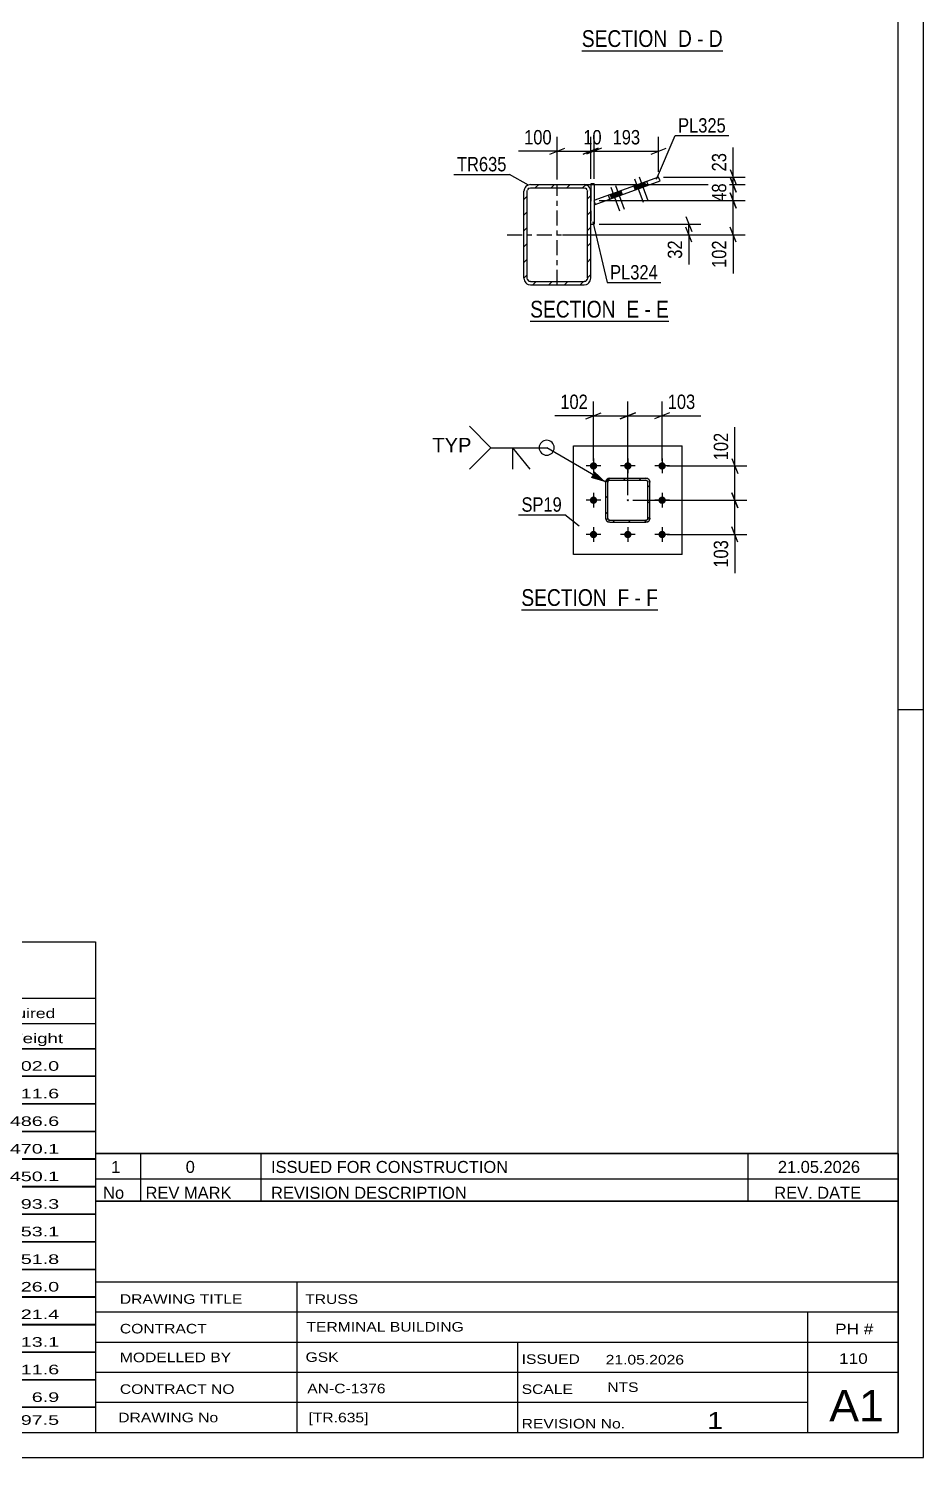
# Model space of a CAD drawing. Header units: millimetres. Extents: x 0 to 841, y 0 to 594.
# Drawn here: x 662.7 to 841, y 0 to 284.8 of the extents above; entities that cross this region are included whole.
import ezdxf

# ---------------------------------------------------------------- set-up
doc = ezdxf.new("R2010")
doc.units = ezdxf.units.MM
doc.linetypes.add('DXK_LINE_DOT2', pattern=[3.9198, 1.9599, -1.9599])
doc.linetypes.add('DXK_LINE_DOT3', pattern=[5.9187, 2.979, -0.9799, 0.9799, -0.9799])
doc.styles.add('Arial', font='ARIAL.TTF', dxfattribs={"height": 0.2})
doc.styles.add('Arial Narrow', font='ARIALN.TTF', dxfattribs={"height": 0.2})

# ---------------------------------------------------------------- blocks, each defined once
blk = doc.blocks.new('Unknown-122570250-1133')
at = {"color": 5, "linetype": 'Continuous'}
for p, q in [((841, 0), (841, 594)), ((836, 5), (836, 589)), ((841, 149), (836, 149)), ((5, 5), (836, 5)), ((0, 0), (841, 0))]:
    blk.add_line(p, q, dxfattribs=at)
blk = doc.blocks.new('Unknown-122570250-15 - 3982')
at = {"color": 6, "linetype": 'Continuous'}
blk.add_line((772.93, 280.35), (801, 280.35), dxfattribs=at)
at = {"color": 0, "linetype": 'Continuous'}
blk.add_wipeout([(791.04, 281.1), (791.04, 284.6), (772.93, 284.6), (772.93, 281.1)], dxfattribs=at)
at = {"color": 7, "linetype": 'Continuous', "style": 'Arial Narrow'}
blk.add_text('SECTION ', height=3.34, dxfattribs=at).set_placement((772.93, 281.1))
at = {"color": 0, "linetype": 'Continuous'}
blk.add_wipeout([(794.86, 281.1), (794.86, 284.6), (792.09, 284.6), (792.09, 281.1)], dxfattribs=at)
blk.add_wipeout([(797.18, 281.1), (797.18, 284.6), (795.91, 284.6), (795.91, 281.1)], dxfattribs=at)
at = {"color": 7, "linetype": 'Continuous', "style": 'Arial Narrow'}
blk.add_text('D', height=3.34, dxfattribs=at).set_placement((792.09, 281.1))
at = {"color": 0, "linetype": 'Continuous'}
blk.add_wipeout([(801, 281.1), (801, 284.6), (798.23, 284.6), (798.23, 281.1)], dxfattribs=at)
at = {"color": 7, "linetype": 'Continuous', "style": 'Arial Narrow'}
for s, p in [('-', (795.91, 281.1)), ('D', (798.23, 281.1))]:
    blk.add_text(s, height=3.34, dxfattribs=at).set_placement(p)
blk = doc.blocks.new('Unknown-122570250-16 - 10187')
at = {"color": 6, "linetype": 'Continuous'}
blk.add_line((762.64, 226.42), (790.29, 226.42), dxfattribs=at)
at = {"color": 0, "linetype": 'Continuous'}
blk.add_wipeout([(780.75, 227.17), (780.75, 230.67), (762.64, 230.67), (762.64, 227.17)], dxfattribs=at)
at = {"color": 7, "linetype": 'Continuous', "style": 'Arial Narrow'}
blk.add_text('SECTION ', height=3.34, dxfattribs=at).set_placement((762.64, 227.17))
at = {"color": 0, "linetype": 'Continuous'}
blk.add_wipeout([(784.36, 227.17), (784.36, 230.67), (781.8, 230.67), (781.8, 227.17)], dxfattribs=at)
blk.add_wipeout([(786.68, 227.17), (786.68, 230.67), (785.41, 230.67), (785.41, 227.17)], dxfattribs=at)
at = {"color": 7, "linetype": 'Continuous', "style": 'Arial Narrow'}
blk.add_text('E', height=3.34, dxfattribs=at).set_placement((781.8, 227.17))
at = {"color": 0, "linetype": 'Continuous'}
blk.add_wipeout([(790.29, 227.17), (790.29, 230.67), (787.73, 230.67), (787.73, 227.17)], dxfattribs=at)
at = {"color": 7, "linetype": 'Continuous', "style": 'Arial Narrow'}
for s, p in [('-', (785.41, 227.17)), ('E', (787.73, 227.17))]:
    blk.add_text(s, height=3.34, dxfattribs=at).set_placement(p)
blk = doc.blocks.new('Unknown-122570250-23 - 10597')
at = {"color": 6, "linetype": 'Continuous'}
blk.add_line((760.88, 168.95), (788.1, 168.95), dxfattribs=at)
at = {"color": 0, "linetype": 'Continuous'}
blk.add_wipeout([(778.99, 169.7), (778.99, 173.2), (760.88, 173.2), (760.88, 169.7)], dxfattribs=at)
at = {"color": 7, "linetype": 'Continuous', "style": 'Arial Narrow'}
blk.add_text('SECTION ', height=3.34, dxfattribs=at).set_placement((760.88, 169.7))
at = {"color": 0, "linetype": 'Continuous'}
blk.add_wipeout([(782.38, 169.7), (782.38, 173.2), (780.04, 173.2), (780.04, 169.7)], dxfattribs=at)
blk.add_wipeout([(784.71, 169.7), (784.71, 173.2), (783.43, 173.2), (783.43, 169.7)], dxfattribs=at)
at = {"color": 7, "linetype": 'Continuous', "style": 'Arial Narrow'}
blk.add_text('F', height=3.34, dxfattribs=at).set_placement((780.04, 169.7))
at = {"color": 0, "linetype": 'Continuous'}
blk.add_wipeout([(788.1, 169.7), (788.1, 173.2), (785.76, 173.2), (785.76, 169.7)], dxfattribs=at)
at = {"color": 7, "linetype": 'Continuous', "style": 'Arial Narrow'}
for s, p in [('-', (783.43, 169.7)), ('F', (785.76, 169.7))]:
    blk.add_text(s, height=3.34, dxfattribs=at).set_placement(p)
blk = doc.blocks.new('Part-122570250-10286 - 10187')
at = {"linetype": 'Continuous'}
h = blk.add_hatch(dxfattribs=at)
h.set_pattern_fill('', scale=0.7, style=0, pattern_type=0)
h.set_pattern_definition([(45, (761.3825, 235.0027), (-1.57154, 1.57154), [])])
h.paths.add_polyline_path([(761.38, 252.34), (761.38, 235), (761.48, 234.49), (761.77, 234.06), (762.21, 233.77), (762.72, 233.67), (773.38, 233.67), (773.89, 233.77), (774.33, 234.06), (774.61, 234.49), (774.72, 235), (774.72, 252.34), (774.61, 252.85), (774.33, 253.28), (773.89, 253.57), (773.38, 253.67), (762.72, 253.67), (762.21, 253.57), (761.77, 253.28), (761.48, 252.85)])
h.paths.add_polyline_path([(762.24, 252.81), (762.46, 252.95), (762.72, 253), (773.38, 253), (773.64, 252.95), (773.85, 252.81), (774, 252.59), (774.05, 252.34), (774.05, 235), (774, 234.75), (773.85, 234.53), (773.64, 234.39), (773.38, 234.34), (762.72, 234.34), (762.46, 234.39), (762.24, 234.53), (762.1, 234.75), (762.05, 235), (762.05, 252.34), (762.1, 252.59)])
at = {"color": 2, "linetype": 'Continuous'}
for p, q in [((762.72, 253.67), (762.21, 253.57)), ((762.72, 253.67), (773.38, 253.67)), ((773.89, 253.57), (773.38, 253.67)), ((761.48, 252.85), (761.38, 252.34)), ((761.38, 235), (761.38, 252.34)), ((762.05, 252.34), (762.1, 252.59)), ((762.05, 235), (762.05, 252.34)), ((762.46, 252.95), (762.72, 253)), ((762.72, 253), (773.38, 253)), ((773.38, 253), (773.64, 252.95)), ((774, 252.59), (774.05, 252.34)), ((774.05, 235), (774.05, 252.34)), ((774.72, 252.34), (774.61, 252.85)), ((774.72, 235), (774.72, 252.34)), ((761.38, 235), (761.48, 234.49)), ((762.1, 234.75), (762.05, 235)), ((762.21, 233.77), (762.72, 233.67)), ((762.72, 234.34), (762.46, 234.39)), ((762.72, 234.34), (773.38, 234.34)), ((762.72, 233.67), (773.38, 233.67)), ((773.64, 234.39), (773.38, 234.34)), ((773.38, 233.67), (773.89, 233.77)), ((774.05, 235), (774, 234.75)), ((774.61, 234.49), (774.72, 235))]:
    blk.add_line(p, q, dxfattribs=at)
at = {"color": 7, "linetype": 'DXK_LINE_DOT3'}
for p, q in [((768.05, 233.67), (768.05, 253.67)), ((758.05, 243.67), (778.05, 243.67))]:
    blk.add_line(p, q, dxfattribs=at)
at = {"color": 2, "linetype": 'Continuous'}
for centre, radius, start, end in [((762.72, 252.34), 1.33, 112.5, 157.5), ((773.38, 252.34), 1.33, 22.5, 67.5), ((762.72, 252.34), 0.667, 112.5, 157.5), ((773.38, 252.34), 0.667, 22.5, 67.5), ((762.72, 235), 1.33, 202.5, 247.5), ((762.72, 235), 0.667, 202.5, 247.5), ((773.38, 235), 0.667, 292.5, 337.5), ((773.38, 235), 1.33, 292.5, 337.5)]:
    blk.add_arc(centre, radius, start, end, dxfattribs=at)
blk = doc.blocks.new('Part-122570250-10278 - 10187')
at = {"color": 2, "linetype": 'Continuous'}
for p, q in [((774.72, 253.8), (774.72, 252.34)), ((775.38, 253.8), (774.72, 253.8)), ((775.38, 253.8), (775.38, 245.8)), ((774.72, 245.8), (775.38, 245.8))]:
    blk.add_line(p, q, dxfattribs=at)
at = {"color": 7, "linetype": 'DXK_LINE_DOT2'}
blk.add_line((774.72, 252.34), (774.72, 245.8), dxfattribs=at)
blk = doc.blocks.new('Part-122570250-10287 - 10187')
at = {"color": 2, "linetype": 'Continuous'}
for p, q in [((788.24, 255.18), (775.35, 250.49)), ((775.62, 249.73), (788.51, 254.42)), ((786.13, 253.56), (785.86, 254.31)), ((788.51, 254.42), (788.24, 255.18)), ((775.35, 250.49), (775.62, 249.73))]:
    blk.add_line(p, q, dxfattribs=at)
at = {"color": 7, "linetype": 'DXK_LINE_DOT2'}
blk.add_line((778.5, 250.78), (778.23, 251.53), dxfattribs=at)
blk = doc.blocks.new('Bolt-122570250-10299 - 10187')
at = {"linetype": 'Continuous'}
for points in [[(783.58, 252.63), (784.71, 253.04), (784.43, 253.79), (783.31, 253.38)], [(784.55, 252.98), (785.67, 253.39), (785.4, 254.14), (784.27, 253.73)], [(778.87, 250.92), (780, 251.33), (779.73, 252.08), (778.6, 251.67)], [(779.84, 251.27), (780.97, 251.68), (780.69, 252.43), (779.56, 252.02)]]:
    blk.add_hatch(color=1, dxfattribs=at).paths.add_polyline_path(points)
at = {"color": 1, "linetype": 'Continuous'}
for p, q in [((779.67, 253.48), (781.38, 248.78)), ((783.41, 254.84), (785.13, 250.14)), ((784.27, 253.73), (784.55, 252.98)), ((784.38, 255.19), (786.09, 250.49)), ((784.43, 253.79), (784.71, 253.04)), ((785.4, 254.14), (785.67, 253.39)), ((778.6, 251.67), (778.87, 250.92)), ((778.71, 253.13), (780.42, 248.43)), ((779.56, 252.02), (779.84, 251.27)), ((779.73, 252.08), (780, 251.33)), ((780.69, 252.43), (780.97, 251.68)), ((783.31, 253.38), (783.58, 252.63))]:
    blk.add_line(p, q, dxfattribs=at)
blk = doc.blocks.new('Bolt-122570250-10676 - 10597')
at = {"linetype": 'Continuous'}
for points in [[(775.26, 196.86, -1), (775.26, 198.33, -1)], [(782.1, 196.86, -1), (782.1, 198.33, -1)], [(788.93, 196.86, -1), (788.93, 198.33, -1)], [(775.26, 190.03, -1), (775.26, 191.5, -1)], [(788.93, 190.03, -1), (788.93, 191.5, -1)], [(775.26, 183.2, -1), (775.26, 184.66, -1)], [(782.1, 183.2, -1), (782.1, 184.66, -1)], [(788.93, 183.2, -1), (788.93, 184.66, -1)]]:
    blk.add_hatch(color=1, dxfattribs=at).paths.add_polyline_path(points)
at = {"color": 1, "linetype": 'Continuous'}
for p, q in [((776.73, 197.6), (773.8, 197.6)), ((775.26, 199.06), (775.26, 196.13)), ((783.56, 197.6), (780.63, 197.6)), ((782.1, 199.06), (782.1, 196.13)), ((790.4, 197.6), (787.46, 197.6)), ((788.93, 199.06), (788.93, 196.13)), ((775.26, 192.23), (775.26, 189.3)), ((788.93, 192.23), (788.93, 189.3)), ((776.73, 190.76), (773.8, 190.76)), ((790.4, 190.76), (787.46, 190.76)), ((775.26, 185.4), (775.26, 182.46)), ((782.1, 185.4), (782.1, 182.46)), ((788.93, 185.4), (788.93, 182.46)), ((776.73, 183.93), (773.8, 183.93)), ((783.56, 183.93), (780.63, 183.93)), ((790.4, 183.93), (787.46, 183.93))]:
    blk.add_line(p, q, dxfattribs=at)
blk = doc.blocks.new('Part-122570250-10620 - 10597')
at = {"linetype": 'Continuous'}
h = blk.add_hatch(dxfattribs=at)
h.set_pattern_fill('', scale=0.7, style=0, pattern_type=0)
h.set_pattern_definition([(45, (778.4956, 195.1645), (-1.57154, 1.57154), [])])
h.paths.add_polyline_path([(785.7, 195.16), (778.5, 195.16), (778.19, 195.1), (777.93, 194.93), (777.76, 194.67), (777.7, 194.36), (777.7, 187.16), (777.76, 186.86), (777.93, 186.6), (778.19, 186.43), (778.5, 186.36), (785.7, 186.36), (786, 186.43), (786.26, 186.6), (786.43, 186.86), (786.5, 187.16), (786.5, 194.36), (786.43, 194.67), (786.26, 194.93), (786, 195.1)])
h.paths.add_polyline_path([(786.07, 194.52), (786.1, 194.36), (786.1, 187.16), (786.07, 187.01), (785.98, 186.88), (785.85, 186.79), (785.7, 186.76), (778.5, 186.76), (778.34, 186.79), (778.21, 186.88), (778.13, 187.01), (778.1, 187.16), (778.1, 194.36), (778.13, 194.52), (778.21, 194.65), (778.34, 194.73), (778.5, 194.76), (785.7, 194.76), (785.85, 194.73), (785.98, 194.65)])
blk.add_hatch(color=30, dxfattribs=at).paths.add_polyline_path([(782.1, 190.66, -1), (782.1, 190.86, -1)])
at = {"color": 7, "linetype": 'DXK_LINE_DOT2'}
for p, q in [((777.7, 194.36), (777.76, 194.67)), ((777.7, 187.16), (777.7, 194.36)), ((778.13, 194.52), (778.1, 194.36)), ((778.1, 187.16), (778.1, 194.36)), ((778.21, 194.65), (778.13, 194.52)), ((778.19, 195.1), (778.5, 195.16)), ((778.34, 194.73), (778.21, 194.65)), ((778.5, 194.76), (778.34, 194.73)), ((778.5, 195.16), (785.7, 195.16)), ((778.5, 194.76), (785.7, 194.76)), ((785.7, 195.16), (786, 195.1)), ((785.85, 194.73), (785.7, 194.76)), ((785.98, 194.65), (785.85, 194.73)), ((786.07, 194.52), (785.98, 194.65)), ((786.1, 194.36), (786.07, 194.52)), ((786.1, 187.16), (786.1, 194.36)), ((786.43, 194.67), (786.5, 194.36)), ((786.5, 187.16), (786.5, 194.36)), ((777.76, 186.86), (777.7, 187.16)), ((778.1, 187.16), (778.13, 187.01)), ((778.13, 187.01), (778.21, 186.88)), ((778.5, 186.36), (778.19, 186.43)), ((778.21, 186.88), (778.34, 186.79)), ((778.34, 186.79), (778.5, 186.76)), ((778.5, 186.76), (785.7, 186.76)), ((778.5, 186.36), (785.7, 186.36)), ((785.7, 186.76), (785.85, 186.79)), ((786, 186.43), (785.7, 186.36)), ((785.85, 186.79), (785.98, 186.88)), ((785.98, 186.88), (786.07, 187.01)), ((786.07, 187.01), (786.1, 187.16)), ((786.5, 187.16), (786.43, 186.86))]:
    blk.add_line(p, q, dxfattribs=at)
at = {"color": 2, "linetype": 'Continuous'}
for p, q in [((777.76, 194.67), (777.7, 194.36)), ((777.7, 187.16), (777.7, 194.36)), ((778.1, 194.36), (778.13, 194.52)), ((778.1, 187.16), (778.1, 194.36)), ((778.13, 194.52), (778.21, 194.65)), ((778.5, 195.16), (778.19, 195.1)), ((778.21, 194.65), (778.34, 194.73)), ((778.34, 194.73), (778.5, 194.76)), ((778.5, 195.16), (785.7, 195.16)), ((778.5, 194.76), (785.7, 194.76)), ((786, 195.1), (785.7, 195.16)), ((785.7, 194.76), (785.85, 194.73)), ((785.85, 194.73), (785.98, 194.65)), ((785.98, 194.65), (786.07, 194.52)), ((786.07, 194.52), (786.1, 194.36)), ((786.1, 187.16), (786.1, 194.36)), ((786.5, 194.36), (786.43, 194.67)), ((786.5, 187.16), (786.5, 194.36)), ((777.7, 187.16), (777.76, 186.86)), ((778.13, 187.01), (778.1, 187.16)), ((778.21, 186.88), (778.13, 187.01)), ((778.19, 186.43), (778.5, 186.36)), ((778.34, 186.79), (778.21, 186.88)), ((778.5, 186.76), (778.34, 186.79)), ((778.5, 186.76), (785.7, 186.76)), ((778.5, 186.36), (785.7, 186.36)), ((785.85, 186.79), (785.7, 186.76)), ((785.7, 186.36), (786, 186.43)), ((785.98, 186.88), (785.85, 186.79)), ((786.07, 187.01), (785.98, 186.88)), ((786.1, 187.16), (786.07, 187.01)), ((786.43, 186.86), (786.5, 187.16))]:
    blk.add_line(p, q, dxfattribs=at)
at = {"color": 7, "linetype": 'DXK_LINE_DOT3'}
blk.add_line((782.1, 190.76), (782.1, 190.76), dxfattribs=at)
at = {"color": 30, "linetype": 'DXK_LINE_DOT3'}
blk.add_line((782.1, 190.76), (782.1, 190.76), dxfattribs=at)
at = {"color": 30, "linetype": 'Continuous'}
blk.add_circle((782.1, 190.76), 0.1, dxfattribs=at)
at = {"color": 7, "linetype": 'DXK_LINE_DOT2'}
for centre, start, end in [((778.5, 194.36), 112.5, 157.5), ((785.7, 194.36), 22.5, 67.5), ((778.5, 187.16), 202.5, 247.5), ((785.7, 187.16), 292.5, 337.5)]:
    blk.add_arc(centre, 0.8, start, end, dxfattribs=at)
at = {"color": 2, "linetype": 'Continuous'}
for centre, start, end in [((778.5, 194.36), 112.5, 157.5), ((785.7, 194.36), 22.5, 67.5), ((778.5, 187.16), 202.5, 247.5), ((785.7, 187.16), 292.5, 337.5)]:
    blk.add_arc(centre, 0.8, start, end, dxfattribs=at)
blk = doc.blocks.new('Part-122570250-10622 - 10597')
at = {"color": 2, "linetype": 'Continuous'}
for p, q in [((771.26, 179.93), (771.26, 201.6)), ((771.26, 201.6), (792.93, 201.6)), ((792.93, 179.93), (792.93, 201.6)), ((792.93, 179.93), (771.26, 179.93))]:
    blk.add_line(p, q, dxfattribs=at)
blk = doc.blocks.new('StraightDimension-122570250-10347 - 10187')
at = {"color": 7, "linetype": 'Continuous'}
for p, q in [((774.72, 254.8), (774.72, 263.18)), ((775.38, 254.8), (775.38, 263.18)), ((773.22, 259.73), (776.22, 260.93)), ((776.88, 260.93), (773.88, 259.73)), ((774.72, 260.33), (775.38, 260.33))]:
    blk.add_line(p, q, dxfattribs=at)
at = {"color": 0}
blk.add_wipeout([(777.48, 261.08), (777.48, 265.28), (772.62, 265.28), (772.62, 261.08)], dxfattribs=at)
at = {"color": 3, "style": 'Arial Narrow'}
blk.add_text('10', height=2.863, dxfattribs=at).set_placement((773.22, 261.68))
blk = doc.blocks.new('StraightDimension-122570250-10346 - 10187')
at = {"color": 7, "linetype": 'Continuous'}
for p, q in [((775.38, 254.8), (775.38, 263.18)), ((788.24, 256.18), (788.24, 263.18)), ((776.88, 260.93), (773.88, 259.73)), ((775.38, 260.33), (788.24, 260.33)), ((786.74, 259.73), (789.74, 260.93))]:
    blk.add_line(p, q, dxfattribs=at)
at = {"color": 0}
blk.add_wipeout([(785.15, 261.08), (785.15, 265.28), (778.47, 265.28), (778.47, 261.08)], dxfattribs=at)
at = {"color": 3, "style": 'Arial Narrow'}
blk.add_text('193', height=2.863, dxfattribs=at).set_placement((779.07, 261.68))
blk = doc.blocks.new('StraightDimension-122570250-10348 - 10187')
at = {"color": 7, "linetype": 'Continuous'}
for p, q in [((768.05, 254.67), (768.05, 263.18)), ((774.72, 254.8), (774.72, 263.18)), ((766.55, 259.73), (769.55, 260.93)), ((768.05, 260.33), (774.72, 260.33)), ((776.22, 260.93), (773.22, 259.73))]:
    blk.add_line(p, q, dxfattribs=at)
at = {"color": 0}
blk.add_wipeout([(767.52, 261.08), (767.52, 265.28), (760.84, 265.28), (760.84, 261.08)], dxfattribs=at)
at = {"color": 7, "linetype": 'Continuous'}
blk.add_line((768.05, 260.33), (760.31, 260.33), dxfattribs=at)
blk.add_line((768.05, 260.33), (760.31, 260.33), dxfattribs=at)
at = {"color": 3, "style": 'Arial Narrow'}
blk.add_text('100', height=2.863, dxfattribs=at).set_placement((761.44, 261.68))
blk = doc.blocks.new('StraightDimension-122570250-10371 - 10187')
at = {"color": 7, "linetype": 'Continuous'}
for p, q in [((802.47, 256.68), (803.67, 253.68)), ((769.05, 253.67), (805.47, 253.67)), ((789.24, 255.18), (805.47, 255.18)), ((803.67, 252.17), (802.47, 255.17)), ((803.07, 253.67), (803.07, 255.18))]:
    blk.add_line(p, q, dxfattribs=at)
at = {"color": 0}
blk.add_wipeout([(802.32, 260.56), (798.12, 260.56), (798.12, 255.7), (802.32, 255.7)], dxfattribs=at)
at = {"color": 7, "linetype": 'Continuous'}
blk.add_line((803.07, 255.18), (803.07, 261.08), dxfattribs=at)
blk.add_line((803.07, 255.18), (803.07, 261.08), dxfattribs=at)
at = {"color": 3, "style": 'Arial Narrow'}
blk.add_text('23', height=2.863, rotation=90.0002, dxfattribs=at).set_placement((801.72, 256.3))
blk = doc.blocks.new('StraightDimension-122570250-10372 - 10187')
at = {"color": 7, "linetype": 'Continuous'}
for p, q in [((769.05, 253.67), (805.47, 253.67)), ((802.47, 255.17), (803.67, 252.17)), ((803.07, 250.5), (803.07, 253.67)), ((803.67, 249), (802.47, 252)), ((776.38, 250.5), (805.47, 250.5))]:
    blk.add_line(p, q, dxfattribs=at)
at = {"color": 0}
blk.add_wipeout([(802.32, 254.51), (798.12, 254.51), (798.12, 249.66), (802.32, 249.66)], dxfattribs=at)
at = {"color": 3, "style": 'Arial Narrow'}
blk.add_text('48', height=2.863, rotation=90.0002, dxfattribs=at).set_placement((801.72, 250.26))
blk = doc.blocks.new('StraightDimension-122570250-10373 - 10187')
at = {"color": 7, "linetype": 'Continuous'}
for p, q in [((802.47, 252), (803.67, 249)), ((776.38, 250.5), (805.47, 250.5)), ((803.07, 243.67), (803.07, 250.5)), ((803.67, 242.17), (802.47, 245.17)), ((769.05, 243.67), (805.47, 243.67))]:
    blk.add_line(p, q, dxfattribs=at)
at = {"color": 0}
blk.add_wipeout([(802.32, 243.14), (798.12, 243.14), (798.12, 236.46), (802.32, 236.46)], dxfattribs=at)
at = {"color": 7, "linetype": 'Continuous'}
blk.add_line((803.07, 243.67), (803.07, 235.93), dxfattribs=at)
blk.add_line((803.07, 243.67), (803.07, 235.93), dxfattribs=at)
at = {"color": 3, "style": 'Arial Narrow'}
blk.add_text('102', height=2.863, rotation=90.0002, dxfattribs=at).set_placement((801.72, 237.06))
blk = doc.blocks.new('StraightDimension-122570250-10429 - 10187')
at = {"color": 7, "linetype": 'Continuous'}
for p, q in [((776.38, 245.8), (796.66, 245.8)), ((793.66, 247.3), (794.86, 244.3)), ((794.86, 242.17), (793.66, 245.17)), ((794.26, 243.67), (794.26, 245.8)), ((769.05, 243.67), (796.66, 243.67))]:
    blk.add_line(p, q, dxfattribs=at)
at = {"color": 0}
blk.add_wipeout([(793.51, 243.14), (789.31, 243.14), (789.31, 238.29), (793.51, 238.29)], dxfattribs=at)
at = {"color": 7, "linetype": 'Continuous'}
blk.add_line((794.26, 243.67), (794.26, 237.76), dxfattribs=at)
blk.add_line((794.26, 243.67), (794.26, 237.76), dxfattribs=at)
at = {"color": 3, "style": 'Arial Narrow'}
blk.add_text('32', height=2.863, rotation=90.0002, dxfattribs=at).set_placement((792.91, 238.89))
blk = doc.blocks.new('StraightDimension-122570250-10744 - 10597')
at = {"color": 7, "linetype": 'Continuous'}
for p, q in [((780.6, 207), (783.6, 208.2)), ((782.1, 191.76), (782.1, 210.45)), ((790.43, 208.2), (787.43, 207)), ((788.93, 198.6), (788.93, 210.45)), ((782.1, 207.6), (788.93, 207.6))]:
    blk.add_line(p, q, dxfattribs=at)
at = {"color": 0}
blk.add_wipeout([(796.14, 208.35), (796.14, 212.55), (789.45, 212.55), (789.45, 208.35)], dxfattribs=at)
at = {"color": 7, "linetype": 'Continuous'}
blk.add_line((788.93, 207.6), (796.66, 207.6), dxfattribs=at)
blk.add_line((788.93, 207.6), (796.66, 207.6), dxfattribs=at)
at = {"color": 3, "style": 'Arial Narrow'}
blk.add_text('103', height=2.863, dxfattribs=at).set_placement((790.05, 208.95))
blk = doc.blocks.new('StraightDimension-122570250-10745 - 10597')
at = {"color": 7, "linetype": 'Continuous'}
for p, q in [((773.76, 207), (776.76, 208.2)), ((775.26, 198.6), (775.26, 210.45)), ((783.6, 208.2), (780.6, 207)), ((782.1, 191.76), (782.1, 210.45)), ((775.26, 207.6), (782.1, 207.6))]:
    blk.add_line(p, q, dxfattribs=at)
at = {"color": 0}
blk.add_wipeout([(774.74, 208.35), (774.74, 212.55), (768.05, 212.55), (768.05, 208.35)], dxfattribs=at)
at = {"color": 7, "linetype": 'Continuous'}
blk.add_line((775.26, 207.6), (767.53, 207.6), dxfattribs=at)
blk.add_line((775.26, 207.6), (767.53, 207.6), dxfattribs=at)
at = {"color": 3, "style": 'Arial Narrow'}
blk.add_text('102', height=2.863, dxfattribs=at).set_placement((768.65, 208.95))
blk = doc.blocks.new('StraightDimension-122570250-10763 - 10597')
at = {"color": 7, "linetype": 'Continuous'}
for p, q in [((789.93, 197.6), (805.83, 197.6)), ((802.83, 199.1), (804.03, 196.1)), ((803.43, 190.76), (803.43, 197.6)), ((804.03, 189.26), (802.83, 192.26)), ((783.1, 190.76), (805.83, 190.76))]:
    blk.add_line(p, q, dxfattribs=at)
at = {"color": 0}
blk.add_wipeout([(802.68, 204.81), (798.48, 204.81), (798.48, 198.12), (802.68, 198.12)], dxfattribs=at)
at = {"color": 7, "linetype": 'Continuous'}
blk.add_line((803.43, 197.6), (803.43, 205.33), dxfattribs=at)
blk.add_line((803.43, 197.6), (803.43, 205.33), dxfattribs=at)
at = {"color": 3, "style": 'Arial Narrow'}
blk.add_text('102', height=2.863, rotation=90.0002, dxfattribs=at).set_placement((802.08, 198.72))
blk = doc.blocks.new('StraightDimension-122570250-10764 - 10597')
at = {"color": 7, "linetype": 'Continuous'}
for p, q in [((802.83, 192.26), (804.03, 189.26)), ((783.1, 190.76), (805.83, 190.76)), ((803.43, 183.93), (803.43, 190.76)), ((804.03, 182.43), (802.83, 185.43)), ((789.93, 183.93), (805.83, 183.93))]:
    blk.add_line(p, q, dxfattribs=at)
at = {"color": 0}
blk.add_wipeout([(802.68, 183.41), (798.48, 183.41), (798.48, 176.72), (802.68, 176.72)], dxfattribs=at)
at = {"color": 7, "linetype": 'Continuous'}
blk.add_line((803.43, 183.93), (803.43, 176.2), dxfattribs=at)
blk.add_line((803.43, 183.93), (803.43, 176.2), dxfattribs=at)
at = {"color": 3, "style": 'Arial Narrow'}
blk.add_text('103', height=2.863, rotation=90.0002, dxfattribs=at).set_placement((802.08, 177.32))
blk = doc.blocks.new('Unknown-122570250-11529')
at = {"color": 7, "linetype": 'Continuous'}
for p, q in [((676, 51.05), (676, 5)), ((676, 51.05), (836, 51.05)), ((836, 51), (836, 5)), ((676, 35), (836, 35)), ((716.14, 35), (716.14, 5)), ((676, 29), (836, 29)), ((818, 5.05), (818, 29.05)), ((676, 23), (836, 23)), ((760.14, 23), (760.14, 5)), ((676, 17), (836, 17)), ((676, 11), (818, 11)), ((676, 5), (836, 5))]:
    blk.add_line(p, q, dxfattribs=at)
at = {"color": 7, "style": 'Arial Narrow'}
for s, height, width, p in [('DRAWING TITLE', 1.9089, 1.425378, (680.88, 30.61)), ('TRUSS', 1.909, 1.425378, (717.81, 30.59)), ('CONTRACT', 1.909, 1.425378, (680.88, 24.71)), ('TERMINAL BUILDING', 1.9089, 1.425378, (718.06, 25.07)), ('MODELLED BY', 1.9089, 1.425378, (680.88, 18.98)), ('GSK', 1.909, 1.425378, (717.88, 19.04)), ('ISSUED', 1.909, 1.425378, (760.94, 18.64)), ('21.05.2026', 1.909, 1.425378, (777.69, 18.52)), ('CONTRACT NO', 1.9089, 1.425378, (680.88, 12.66)), ('AN-C-1376', 1.909, 1.425378, (718.23, 12.78)), ('SCALE', 1.909, 1.425378, (760.94, 12.65)), ('A1', 6.204, 1.25, (822.24, 7.2)), ('DRAWING No', 1.909, 1.425378, (680.56, 7)), ('[TR.635]', 1.909, 1.425378, (718.46, 6.99)), ('1', 3.34, 1.5, (797.91, 5.68)), ('REVISION No.', 1.9089, 1.425378, (760.94, 5.77))]:
    blk.add_text(s, height=height, dxfattribs=dict(at, width=width)).set_placement(p)
at = {"color": 7, "linetype": 'Continuous', "style": 'Arial Narrow'}
for s, height, width, p in [('PH #', 2.1, 1.42538, (823.4, 24.55)), ('110', 2.1, 1.42538, (824.19, 18.65)), ('NTS', 1.909, 1.425378, (778, 13.05))]:
    blk.add_text(s, height=height, dxfattribs=dict(at, width=width)).set_placement(p)
blk = doc.blocks.new('Unknown-122570250-11530')
at = {"color": 7, "linetype": 'Continuous'}
for p, q in [((516, 102.75), (676, 102.75)), ((516, 91.5), (516, 102.75)), ((676, 102.75), (676, 91.5)), ((516, 91.5), (676, 91.5)), ((516, 91.5), (516, 86.5)), ((676, 91.5), (676, 86.5)), ((516, 86.5), (676, 86.5)), ((516, 86.5), (516, 81.5)), ((540, 86.5), (540, 81.5)), ((575.5, 86.5), (575.5, 81.5)), ((601.5, 86.5), (601.5, 81.5)), ((614.5, 86.5), (614.5, 81.5)), ((632, 86.5), (632, 81.5)), ((654, 86.5), (654, 81.5)), ((676, 86.5), (676, 81.5)), ((516, 81.5), (676, 81.5)), ((516, 81.45), (516, 76.05)), ((516, 81.45), (676, 81.45)), ((540, 81.5), (540, 76)), ((575.5, 81.5), (575.5, 76)), ((601.5, 81.5), (601.5, 76)), ((614.5, 81.5), (614.5, 76)), ((632, 81.5), (632, 76)), ((654, 81.5), (654, 76)), ((676, 81.45), (676, 76.05)), ((516, 76.05), (676, 76.05)), ((516, 75.95), (516, 70.55)), ((516, 75.95), (676, 75.95)), ((540, 76), (540, 70.5)), ((575.5, 76), (575.5, 70.5)), ((601.5, 76), (601.5, 70.5)), ((614.5, 76), (614.5, 70.5)), ((632, 76), (632, 70.5)), ((654, 76), (654, 70.5)), ((676, 75.95), (676, 70.55)), ((516, 70.55), (676, 70.55)), ((516, 70.45), (516, 65.05)), ((516, 70.45), (676, 70.45)), ((540, 70.5), (540, 65)), ((575.5, 70.5), (575.5, 65)), ((601.5, 70.5), (601.5, 65)), ((614.5, 70.5), (614.5, 65)), ((632, 70.5), (632, 65)), ((654, 70.5), (654, 65)), ((676, 70.45), (676, 65.05)), ((516, 65.05), (676, 65.05)), ((516, 64.95), (516, 59.55)), ((516, 64.95), (676, 64.95)), ((540, 65), (540, 59.5)), ((575.5, 65), (575.5, 59.5)), ((601.5, 65), (601.5, 59.5)), ((614.5, 65), (614.5, 59.5)), ((632, 65), (632, 59.5)), ((654, 65), (654, 59.5)), ((676, 64.95), (676, 59.55)), ((516, 59.55), (676, 59.55)), ((516, 59.45), (516, 54.05)), ((516, 59.45), (676, 59.45)), ((540, 59.5), (540, 54)), ((575.5, 59.5), (575.5, 54)), ((601.5, 59.5), (601.5, 54)), ((614.5, 59.5), (614.5, 54)), ((632, 59.5), (632, 54)), ((654, 59.5), (654, 54)), ((676, 59.45), (676, 54.05)), ((516, 54.05), (676, 54.05)), ((516, 53.95), (516, 48.55)), ((516, 53.95), (676, 53.95)), ((540, 54), (540, 48.5)), ((575.5, 54), (575.5, 48.5)), ((601.5, 54), (601.5, 48.5)), ((614.5, 54), (614.5, 48.5)), ((632, 54), (632, 48.5)), ((654, 54), (654, 48.5)), ((676, 53.95), (676, 48.55)), ((516, 48.55), (676, 48.55)), ((516, 48.45), (516, 43.05)), ((516, 48.45), (676, 48.45)), ((540, 48.5), (540, 43)), ((575.5, 48.5), (575.5, 43)), ((601.5, 48.5), (601.5, 43)), ((614.5, 48.5), (614.5, 43)), ((632, 48.5), (632, 43)), ((654, 48.5), (654, 43)), ((676, 48.45), (676, 43.05)), ((516, 43.05), (676, 43.05)), ((516, 42.95), (516, 37.55)), ((516, 42.95), (676, 42.95)), ((540, 43), (540, 37.5)), ((575.5, 43), (575.5, 37.5)), ((601.5, 43), (601.5, 37.5)), ((614.5, 43), (614.5, 37.5)), ((632, 43), (632, 37.5)), ((654, 43), (654, 37.5)), ((676, 42.95), (676, 37.55)), ((516, 37.55), (676, 37.55)), ((516, 37.45), (516, 32.05)), ((516, 37.45), (676, 37.45)), ((540, 37.5), (540, 32)), ((575.5, 37.5), (575.5, 32)), ((601.5, 37.5), (601.5, 32)), ((614.5, 37.5), (614.5, 32)), ((632, 37.5), (632, 32)), ((654, 37.5), (654, 32)), ((676, 37.45), (676, 32.05)), ((516, 32.05), (676, 32.05)), ((516, 31.95), (516, 26.55)), ((516, 31.95), (676, 31.95)), ((540, 32), (540, 26.5)), ((575.5, 32), (575.5, 26.5)), ((601.5, 32), (601.5, 26.5)), ((614.5, 32), (614.5, 26.5)), ((632, 32), (632, 26.5)), ((654, 32), (654, 26.5)), ((676, 31.95), (676, 26.55)), ((516, 26.55), (676, 26.55)), ((516, 26.45), (516, 21.05)), ((516, 26.45), (676, 26.45)), ((540, 26.5), (540, 21)), ((575.5, 26.5), (575.5, 21)), ((601.5, 26.5), (601.5, 21)), ((614.5, 26.5), (614.5, 21)), ((632, 26.5), (632, 21)), ((654, 26.5), (654, 21)), ((676, 26.45), (676, 21.05)), ((516, 21.05), (676, 21.05)), ((516, 20.95), (516, 15.55)), ((516, 20.95), (676, 20.95)), ((540, 21), (540, 15.5)), ((575.5, 21), (575.5, 15.5)), ((601.5, 21), (601.5, 15.5)), ((614.5, 21), (614.5, 15.5)), ((632, 21), (632, 15.5)), ((654, 21), (654, 15.5)), ((676, 20.95), (676, 15.55)), ((516, 15.55), (676, 15.55)), ((516, 15.45), (516, 10.05)), ((516, 15.45), (676, 15.45)), ((540, 15.5), (540, 10)), ((575.5, 15.5), (575.5, 10)), ((601.5, 15.5), (601.5, 10)), ((614.5, 15.5), (614.5, 10)), ((632, 15.5), (632, 10)), ((654, 15.5), (654, 10)), ((676, 15.45), (676, 10.05)), ((516, 10.05), (676, 10.05)), ((516, 10), (676, 10)), ((516, 10), (516, 5)), ((632, 10), (632, 5)), ((654, 10), (654, 5)), ((676, 10), (676, 5)), ((516, 5), (676, 5))]:
    blk.add_line(p, q, dxfattribs=at)
at = {"color": 7, "style": 'Arial Narrow'}
for s, height, width, p in [('GENERAL NOTES & WELD DETAILS :', 2.8633, 1.4, (517.15, 95.06)), ('REFER TYP DRAWING TYP-01', 1.9089, 1.6, (600.7, 95.16)), ("MATERIAL LIST FOR ASSEMBLY MK'D", 1.9089, 1.6, (517.15, 87.56)), ('TR635', 1.909, 1.794707, (609.9, 87.47)), ('1', 1.91, 1.794707, (638.08, 87.56)), ('No. Required', 1.9089, 1.6, (647.41, 87.56)), ('Mark', 1.909, 1.7, (517.34, 82.5)), ('Profile', 1.909, 1.7, (550.41, 82.5)), ('Material', 1.909, 1.7, (580.54, 82.56)), ('No.', 1.909, 1.7, (605.5, 82.56)), ('Length', 1.909, 1.7, (616, 82.56)), ('Area', 1.909, 1.7, (638.5, 82.56)), ('Weight', 1.909, 1.7, (658, 82.56))]:
    blk.add_text(s, height=height, dxfattribs=dict(at, width=width)).set_placement(p)
at = {"color": 7, "linetype": 'Continuous', "style": 'Arial Narrow'}
for s, height, width, p in [('BC407', 1.909, 1.794707, (517.5, 77.06)), ('RHS300*200*10', 1.9089, 1.794707, (542, 77.06)), ('E350', 1.909, 1.794707, (581.74, 77.06)), ('1', 1.91, 1.794707, (605.86, 77.06)), ('15950', 1.909, 1.794707, (616.4, 77.06)), ('15.8', 1.909, 1.794707, (640.13, 77.06)), ('1202.0', 1.909, 1.794707, (656.77, 77.06)), ('TR635', 1.909, 1.794707, (517.5, 71.56)), ('RHS300*200*10', 1.9089, 1.794707, (542, 71.56)), ('E350', 1.909, 1.794707, (581.74, 71.56)), ('1', 1.91, 1.794707, (605.86, 71.56)), ('14750', 1.909, 1.794707, (616.4, 71.56)), ('14.7', 1.909, 1.794707, (640.13, 71.56)), ('1111.6', 1.909, 1.794707, (656.77, 71.56)), ('M106', 1.909, 1.794707, (517.5, 66.06)), ('SHS132*8', 1.909, 1.794707, (542, 66.06)), ('E350', 1.909, 1.794707, (581.74, 66.06)), ('4', 1.91, 1.794707, (605.86, 66.06)), ('4012', 1.909, 1.794707, (618.58, 66.06)), ('2.1', 1.909, 1.794707, (642.32, 66.06)), ('486.6', 1.909, 1.794707, (658.96, 66.06)), ('M105', 1.909, 1.794707, (517.5, 60.56)), ('SHS132*8', 1.909, 1.794707, (542, 60.56)), ('E350', 1.909, 1.794707, (581.74, 60.56)), ('8', 1.91, 1.794707, (605.86, 60.56)), ('1946', 1.909, 1.794707, (618.58, 60.56)), ('1.0', 1.909, 1.794707, (642.32, 60.56)), ('470.1', 1.909, 1.794707, (658.96, 60.56)), ('M1304', 1.909, 1.794707, (517.5, 55.06)), ('SHS132*8', 1.909, 1.794707, (542, 55.06)), ('E350', 1.909, 1.794707, (581.74, 55.06)), ('5', 1.91, 1.794707, (605.86, 55.06)), ('2890', 1.909, 1.794707, (618.58, 55.06)), ('1.5', 1.909, 1.794707, (642.32, 55.06)), ('450.1', 1.909, 1.794707, (658.96, 55.06)), ('SP5', 1.909, 1.794707, (517.5, 49.56)), ('PL25*440', 1.909, 1.794707, (542, 49.56)), ('E350', 1.909, 1.794707, (581.74, 49.56)), ('2', 1.91, 1.794707, (605.86, 49.56)), ('540', 1.909, 1.794707, (620.77, 49.56)), ('0.5', 1.909, 1.794707, (642.32, 49.56)), ('93.3', 1.909, 1.794707, (661.14, 49.56)), ('SP19', 1.909, 1.794707, (517.5, 44.06)), ('PL16*325', 1.909, 1.794707, (542, 44.06)), ('E350', 1.909, 1.794707, (581.74, 44.06)), ('4', 1.91, 1.794707, (605.86, 44.06)), ('325', 1.909, 1.794707, (620.77, 44.06)), ('0.2', 1.909, 1.794707, (642.32, 44.06)), ('53.1', 1.909, 1.794707, (661.14, 44.06)), ('SP6', 1.909, 1.794707, (517.5, 38.56)), ('PL25*300', 1.909, 1.794707, (542, 38.56)), ('E350', 1.909, 1.794707, (581.74, 38.56)), ('2', 1.91, 1.794707, (605.86, 38.56)), ('440', 1.909, 1.794707, (620.77, 38.56)), ('0.3', 1.909, 1.794707, (642.32, 38.56)), ('51.8', 1.909, 1.794707, (661.14, 38.56)), ('TC353', 1.909, 1.794707, (517.5, 33.06)), ('SHS100*8', 1.909, 1.794707, (542, 33.06)), ('E350', 1.909, 1.794707, (581.74, 33.06)), ('2', 1.91, 1.794707, (605.86, 33.06)), ('580', 1.909, 1.794707, (620.77, 33.06)), ('0.2', 1.909, 1.794707, (642.32, 33.06)), ('26.0', 1.909, 1.794707, (661.14, 33.06)), ('ST5', 1.909, 1.794707, (517.5, 27.56)), ('PL12*120', 1.909, 1.794707, (542, 27.56)), ('E350', 1.909, 1.794707, (581.74, 27.56)), ('32', 1.909, 1.794707, (604.76, 27.56)), ('120', 1.909, 1.794707, (620.77, 27.56)), ('0.0', 1.909, 1.794707, (642.32, 27.56)), ('21.4', 1.909, 1.794707, (661.14, 27.56)), ('BC130', 1.909, 1.794707, (517.5, 22.06)), ('SHS132*6', 1.909, 1.794707, (542, 22.06)), ('E350', 1.909, 1.794707, (581.74, 22.06)), ('2', 1.91, 1.794707, (605.86, 22.06)), ('300', 1.909, 1.794707, (620.77, 22.06)), ('0.1', 1.909, 1.794707, (642.32, 22.06)), ('13.1', 1.909, 1.794707, (661.14, 22.06)), ('PL325', 1.909, 1.794707, (517.5, 16.56)), ('PL12*184', 1.909, 1.794707, (542, 16.56)), ('E350', 1.909, 1.794707, (581.74, 16.56)), ('4', 1.91, 1.794707, (605.86, 16.56)), ('206', 1.909, 1.794707, (620.77, 16.56)), ('0.1', 1.909, 1.794707, (642.32, 16.56)), ('11.6', 1.909, 1.794707, (661.14, 16.56)), ('PL324', 1.909, 1.794707, (517.5, 11.06)), ('PL10*120', 1.909, 1.794707, (542, 11.06)), ('E350', 1.909, 1.794707, (581.74, 11.06)), ('4', 1.91, 1.794707, (605.86, 11.06)), ('184', 1.909, 1.794707, (620.77, 11.06)), ('0.1', 1.909, 1.794707, (642.32, 11.06)), ('6.9', 1.909, 1.794707, (663.33, 11.06)), ('Total', 1.909, 1.7, (618.33, 6.5)), ('58.9', 1.909, 1.794707, (639.64, 6.5)), ('3997.5', 1.909, 1.794707, (656.77, 6.5))]:
    blk.add_text(s, height=height, dxfattribs=dict(at, width=width)).set_placement(p)
blk = doc.blocks.new('Unknown-122570250-11532')
at = {"color": 7, "linetype": 'Continuous'}
for p, q in [((676, 60.55), (836, 60.55)), ((836, 60.55), (676, 60.55)), ((676, 60.55), (676, 55.55)), ((685, 60.55), (685, 55.55)), ((709, 60.55), (709, 55.55)), ((806, 60.55), (806, 55.55)), ((836, 60.55), (836, 55.55)), ((676, 55.55), (836, 55.55)), ((676, 55.55), (676, 51.05)), ((676, 55.55), (836, 55.55)), ((685, 55.55), (685, 51.05)), ((709, 55.55), (709, 51.05)), ((806, 55.55), (806, 51.05)), ((836, 55.55), (836, 51.05)), ((836, 51.05), (676, 51.05))]:
    blk.add_line(p, q, dxfattribs=at)
at = {"color": 7, "linetype": 'Continuous', "style": 'Arial Narrow'}
for s, height, width, p in [('1', 2.39, 1.196471, (679.16, 56.7)), ('0', 2.39, 1.196471, (694, 56.7)), ('ISSUED FOR CONSTRUCTION', 2.3861, 1.196471, (711, 56.7)), ('21.05.2026', 2.386, 1.196471, (812, 56.7)), ('No', 2.386, 1.2, (677.54, 51.55)), ('REV MARK', 2.386, 1.2, (686, 51.55)), ('REVISION DESCRIPTION', 2.3861, 1.2, (711, 51.55)), ('REV. DATE', 2.386, 1.2, (811.28, 51.55))]:
    blk.add_text(s, height=height, dxfattribs=dict(at, width=width)).set_placement(p)
blk = doc.blocks.new('Mark-122570250-10408 - 10187')
at = {"color": 0}
blk.add_wipeout([(757.93, 256.31), (757.93, 259.31), (748.06, 259.31), (748.06, 256.31)], dxfattribs=at)
blk.add_wipeout([(757.93, 256.31), (757.93, 259.31), (748.06, 259.31), (748.06, 256.31)], dxfattribs=at)
at = {"color": 30, "linetype": 'Continuous'}
for p in [(747.46, 255.71), (762.28, 253.53)]:
    blk.add_line(p, (758.53, 255.71), dxfattribs=at)
at = {"color": 3, "style": 'Arial Narrow'}
blk.add_text('TR635', height=2.863, dxfattribs=at).set_placement((748.06, 256.31))
blk = doc.blocks.new('Mark-122570250-10405 - 10187')
at = {"color": 0}
blk.add_wipeout([(788.07, 234.76), (788.07, 237.76), (778.57, 237.76), (778.57, 234.76)], dxfattribs=at)
blk.add_wipeout([(788.07, 234.76), (788.07, 237.76), (778.57, 237.76), (778.57, 234.76)], dxfattribs=at)
at = {"color": 30, "linetype": 'Continuous'}
for p, q in [((775.11, 246.26), (777.97, 234.16)), ((777.97, 234.16), (788.67, 234.16))]:
    blk.add_line(p, q, dxfattribs=at)
at = {"color": 3, "style": 'Arial Narrow'}
blk.add_text('PL324', height=2.863, dxfattribs=at).set_placement((778.57, 234.76))
blk = doc.blocks.new('Mark-122570250-10411 - 10187')
at = {"color": 0}
blk.add_wipeout([(801.62, 264.04), (801.62, 267.04), (792.12, 267.04), (792.12, 264.04)], dxfattribs=at)
blk.add_wipeout([(801.62, 264.04), (801.62, 267.04), (792.12, 267.04), (792.12, 264.04)], dxfattribs=at)
at = {"color": 30, "linetype": 'Continuous'}
for p, q in [((787.8, 254.73), (791.52, 263.44)), ((791.52, 263.44), (802.22, 263.44))]:
    blk.add_line(p, q, dxfattribs=at)
at = {"color": 3, "style": 'Arial Narrow'}
blk.add_text('PL325', height=2.863, dxfattribs=at).set_placement((792.12, 264.04))
blk = doc.blocks.new('Mark-122570250-10784 - 10597')
at = {"color": 0}
blk.add_wipeout([(768.95, 188.48), (768.95, 191.48), (760.91, 191.48), (760.91, 188.48)], dxfattribs=at)
blk.add_wipeout([(768.95, 188.48), (768.95, 191.48), (760.91, 191.48), (760.91, 188.48)], dxfattribs=at)
at = {"color": 30, "linetype": 'Continuous'}
for p in [(760.31, 187.88), (772.37, 185.57)]:
    blk.add_line(p, (769.55, 187.88), dxfattribs=at)
at = {"color": 3, "style": 'Arial Narrow'}
blk.add_text('SP19', height=2.863, dxfattribs=at).set_placement((760.91, 188.48))
blk = doc.blocks.new('WeldMark-122570250-10794 - 10597')
at = {"linetype": 'Continuous'}
blk.add_hatch(color=30, dxfattribs=at).paths.add_polyline_path([(775.48, 196.52), (777.7, 194.36), (774.73, 195.23)])
at = {"color": 30, "linetype": 'Continuous'}
for p in [(754.83, 201.23), (777.7, 194.36)]:
    blk.add_line(p, (765.93, 201.23), dxfattribs=at)
at = {"color": 3, "linetype": 'Continuous'}
for q in [(762.54, 196.94), (759.11, 196.94)]:
    blk.add_line((759.11, 201.23), q, dxfattribs=at)
for start, end in [(90, 270), (270, 90)]:
    blk.add_arc((765.93, 201.23), 1.5, start, end, dxfattribs=at)
at = {"color": 0, "linetype": 'Continuous'}
blk.add_wipeout([(750.93, 200.33), (750.93, 203.33), (743.15, 203.33), (743.15, 200.33)], dxfattribs=at)
blk.add_wipeout([(750.93, 200.33), (750.93, 203.33), (743.15, 203.33), (743.15, 200.33)], dxfattribs=at)
at = {"color": 3, "linetype": 'Continuous'}
for q in [(750.54, 205.51), (750.54, 196.94)]:
    blk.add_line((754.83, 201.23), q, dxfattribs=at)
at = {"color": 3, "linetype": 'Continuous', "style": 'Arial'}
blk.add_text('TYP', height=2.865, dxfattribs=at).set_placement((743.15, 200.33))

msp = doc.modelspace()

# ---------------------------------------------------------------- block references
for name in ['Unknown-122570250-1133', 'Part-122570250-10286 - 10187', 'Part-122570250-10278 - 10187', 'Part-122570250-10287 - 10187', 'Bolt-122570250-10299 - 10187', 'Part-122570250-10622 - 10597', 'Bolt-122570250-10676 - 10597', 'Part-122570250-10620 - 10597', 'Unknown-122570250-11530', 'Unknown-122570250-11532', 'Unknown-122570250-11529']:
    msp.add_blockref(name, (0, 0))

# ---------------------------------------------------------------- next in the draw order: block references
for name in ['Unknown-122570250-15 - 3982', 'StraightDimension-122570250-10347 - 10187', 'Unknown-122570250-16 - 10187', 'StraightDimension-122570250-10744 - 10597', 'Unknown-122570250-23 - 10597']:
    msp.add_blockref(name, (0, 0))

# ---------------------------------------------------------------- next in the draw order: block references
for name in ['StraightDimension-122570250-10346 - 10187', 'StraightDimension-122570250-10745 - 10597']:
    msp.add_blockref(name, (0, 0))

# ---------------------------------------------------------------- next in the draw order: block references
for name in ['StraightDimension-122570250-10348 - 10187', 'WeldMark-122570250-10794 - 10597', 'StraightDimension-122570250-10763 - 10597', 'Mark-122570250-10784 - 10597']:
    msp.add_blockref(name, (0, 0))

# ---------------------------------------------------------------- next in the draw order: block references
for name in ['Mark-122570250-10408 - 10187', 'StraightDimension-122570250-10371 - 10187', 'StraightDimension-122570250-10764 - 10597']:
    msp.add_blockref(name, (0, 0))

# ---------------------------------------------------------------- next in the draw order: block references
msp.add_blockref('StraightDimension-122570250-10372 - 10187', (0, 0))

# ---------------------------------------------------------------- next in the draw order: block references
for name in ['Mark-122570250-10411 - 10187', 'StraightDimension-122570250-10373 - 10187']:
    msp.add_blockref(name, (0, 0))

# ---------------------------------------------------------------- next in the draw order: block references
msp.add_blockref('StraightDimension-122570250-10429 - 10187', (0, 0))

# ---------------------------------------------------------------- next in the draw order: block references
msp.add_blockref('Mark-122570250-10405 - 10187', (0, 0))

doc.saveas('drawing.dxf')
